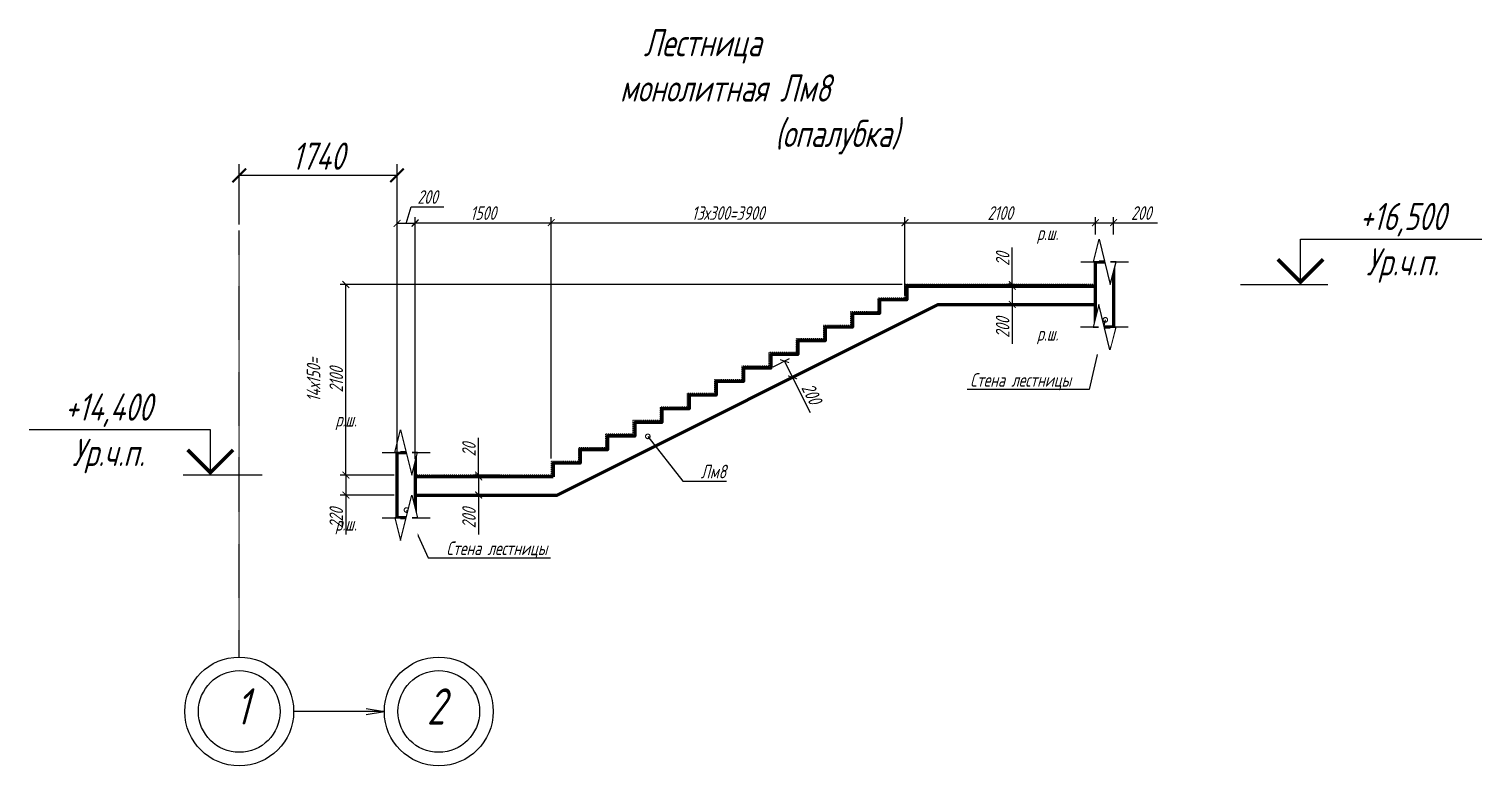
# Model space of a CAD drawing. Header units: millimetres. Extents: x 645 to 249636, y -127504 to 76561.
# Drawn here: x 111804 to 127822, y -24751 to -16630 of the extents above; entities that cross this region are included whole.
import ezdxf
from ezdxf import colors
from ezdxf.entities.mleader import LeaderData, LeaderLine
from ezdxf.enums import TextEntityAlignment as Align
from ezdxf.math import Vec2, Vec3

# ---------------------------------------------------------------- set-up
doc = ezdxf.new("R2010")
doc.units = ezdxf.units.MM
doc.linetypes.add('JIS_02_1.0', pattern=[2, 1, -1])
doc.linetypes.add('Штрихпунктирная', pattern=[11, 6, -2, 1, -2])
doc.layers.get('Defpoints').update_dxf_attribs({"color": 8})
for name, color, linetype, lineweight in [('Обозначение', 94, 'Continuous', 25), ('Обозначения @ 100', 82, 'Continuous', 25), ('Основная', 7, 'Continuous', 60)]:
    doc.layers.add(name, color=color, linetype=linetype, lineweight=lineweight)
doc.layers.add('пол', color=7, linetype='JIS_02_1.0')
doc.styles.get("Standard").update_dxf_attribs({"font": 'simplex.shx', "width": 0.7, "oblique": 15, "height": 3})
doc.dimstyles.new('Default', dxfattribs={"dimtxt": 3, "dimasz": 1.5, "dimexe": 1.25, "dimexo": 0.625, "dimtad": 1, "dimdec": 0, "dimtxsty": 'Standard', "dimblk": 'ARCHTICK', "dimcen": 2.5, "dimadec": 0, "dimazin": 0, "dimtfac": 1, "dimtdec": 0, "dimtmove": 0, "dimatfit": 3, "dimfxl": 1, "dimarcsym": 0})

# ---------------------------------------------------------------- blocks, each defined once
blk = doc.blocks.new('_ArchTick')
at = {"color": 0, "linetype": 'ByBlock', "const_width": 0.15}
blk.add_lwpolyline([(-0.5, -0.5), (0.5, 0.5)], dxfattribs=at)
blk = doc.blocks.new('*D87')
at = {"layer": 'Defpoints', "color": 0, "transparency": 16777216}
for p in [(115297, -19446), (121461, -19446), (115640, -21546)]:
    blk.add_point(p, dxfattribs=at)
at = {"layer": 'Обозначение', "color": 0, "lineweight": -2, "transparency": 16777216}
for p, q in [((121430, -19446), (115235, -19446)), ((115297, -21546), (115297, -19446)), ((115609, -21546), (115235, -21546))]:
    blk.add_line(p, q, dxfattribs=at)
at = {"layer": 'Обозначение', "color": 0, "lineweight": -2, "transparency": 16777216, "xscale": 75, "yscale": 75, "zscale": 75}
for p, rotation in [((115297, -19446), 90), ((115297, -21546), 270)]:
    blk.add_blockref('_ArchTick', p, dxfattribs=dict(at, rotation=rotation))
at = {"layer": 'Обозначение', "color": 0, "transparency": 16777216, "insert": (115066, -20496), "char_height": 150, "attachment_point": 5, "rotation": 90}
blk.add_mtext('14х150=\\P2100', dxfattribs=at)
blk = doc.blocks.new('*D84')
at = {"layer": 'Defpoints', "color": 0, "transparency": 16777216}
for p in [(117561, -18764), (117561, -21396), (116061, -21546)]:
    blk.add_point(p, dxfattribs=at)
at = {"layer": 'Обозначение', "color": 0, "lineweight": -2, "transparency": 16777216}
for p, q in [((116061, -21515), (116061, -18702)), ((117561, -21365), (117561, -18702)), ((116061, -18764), (117561, -18764))]:
    blk.add_line(p, q, dxfattribs=at)
at = {"layer": 'Обозначение', "color": 0, "lineweight": -2, "transparency": 16777216, "xscale": 75, "yscale": 75, "zscale": 75, "rotation": 180}
blk.add_blockref('_ArchTick', (116061, -18764), dxfattribs=at)
at = {"layer": 'Обозначение', "color": 0, "lineweight": -2, "transparency": 16777216, "xscale": 75, "yscale": 75, "zscale": 75}
blk.add_blockref('_ArchTick', (117561, -18764), dxfattribs=at)
at = {"layer": 'Обозначение', "color": 0, "transparency": 16777216, "insert": (116811, -18658), "char_height": 150, "attachment_point": 5}
blk.add_mtext('1500', dxfattribs=at)
blk = doc.blocks.new('*D81')
at = {"layer": 'Defpoints', "color": 0, "transparency": 16777216}
for p in [(121461, -18764), (121461, -19446), (117561, -21396)]:
    blk.add_point(p, dxfattribs=at)
at = {"layer": 'Обозначение', "color": 0, "lineweight": -2, "transparency": 16777216}
for p, q in [((117561, -21365), (117561, -18702)), ((121461, -19415), (121461, -18702)), ((117561, -18764), (121461, -18764))]:
    blk.add_line(p, q, dxfattribs=at)
at = {"layer": 'Обозначение', "color": 0, "lineweight": -2, "transparency": 16777216, "xscale": 75, "yscale": 75, "zscale": 75, "rotation": 180}
blk.add_blockref('_ArchTick', (117561, -18764), dxfattribs=at)
at = {"layer": 'Обозначение', "color": 0, "lineweight": -2, "transparency": 16777216, "xscale": 75, "yscale": 75, "zscale": 75}
blk.add_blockref('_ArchTick', (121461, -18764), dxfattribs=at)
at = {"layer": 'Обозначение', "color": 0, "transparency": 16777216, "insert": (119511, -18658), "char_height": 150, "attachment_point": 5}
blk.add_mtext('13х300=3900', dxfattribs=at)
blk = doc.blocks.new('*D80')
at = {"layer": 'Defpoints', "color": 0, "transparency": 16777216}
for p in [(123561, -18764), (121461, -19596), (123561, -19671)]:
    blk.add_point(p, dxfattribs=at)
at = {"layer": 'Обозначение', "color": 0, "lineweight": -2, "transparency": 16777216}
for p, q in [((121461, -19565), (121461, -18702)), ((123561, -19640), (123561, -18702)), ((121461, -18764), (123561, -18764))]:
    blk.add_line(p, q, dxfattribs=at)
at = {"layer": 'Обозначение', "color": 0, "lineweight": -2, "transparency": 16777216, "xscale": 75, "yscale": 75, "zscale": 75, "rotation": 180}
blk.add_blockref('_ArchTick', (121461, -18764), dxfattribs=at)
at = {"layer": 'Обозначение', "color": 0, "lineweight": -2, "transparency": 16777216, "xscale": 75, "yscale": 75, "zscale": 75}
blk.add_blockref('_ArchTick', (123561, -18764), dxfattribs=at)
at = {"layer": 'Обозначение', "color": 0, "transparency": 16777216, "insert": (122511, -18658), "char_height": 150, "attachment_point": 5}
blk.add_mtext('2100', dxfattribs=at)
blk = doc.blocks.new('_DotSmall')
at = {"color": 0, "linetype": 'ByBlock', "const_width": 0.5}
blk.add_lwpolyline([(-0.0625, 0, 1), (0.0625, 0, 1)], format="xyb", close=True, dxfattribs=at)
blk = doc.blocks.new('*U24')
at = {"color": 0, "linetype": 'ByBlock', "lineweight": -2}
blk.add_line((-3, 0), (-12.63, 0), dxfattribs=at)
blk.add_lwpolyline([(-9.63, 0), (-9.63, 5), (-29.63, 5)], dxfattribs=at)
at = {"color": 0, "linetype": 'ByBlock', "lineweight": -2, "const_width": 0.4}
blk.add_lwpolyline([(-7.13, 2.78), (-9.63, 0.28), (-12.13, 2.78)], dxfattribs=at)
at = {"color": 0, "linetype": 'ByBlock', "lineweight": -2, "oblique": 15}
for tag, p in [('ОТМЕТКА', (-20.88, 7.5)), ('НТЕКСТ', (-20.88, 2.5))]:
    blk.add_attdef(tag, text='', height=3, dxfattribs=at).set_placement(p, align=Align.MIDDLE_CENTER)
blk = doc.blocks.new('*U25')
at = {"color": 0, "linetype": 'ByBlock', "lineweight": -2}
blk.add_line((3, 0), (11.72, 0), dxfattribs=at)
blk.add_lwpolyline([(8.72, 0), (8.72, 5), (28.72, 5)], dxfattribs=at)
at = {"color": 0, "linetype": 'ByBlock', "lineweight": -2, "const_width": 0.4}
blk.add_lwpolyline([(6.22, 2.78), (8.72, 0.28), (11.22, 2.78)], dxfattribs=at)
at = {"color": 0, "linetype": 'ByBlock', "lineweight": -2, "oblique": 15}
for tag, p in [('ОТМЕТКА', (19.97, 7.5)), ('НТЕКСТ', (19.97, 2.5))]:
    blk.add_attdef(tag, text='', height=3, dxfattribs=at).set_placement(p, align=Align.MIDDLE_CENTER)
blk = doc.blocks.new('*D101')
at = {"layer": 'Defpoints', "color": 0, "transparency": 16777216}
for p in [(115861, -21546), (115297, -21766), (115861, -21766)]:
    blk.add_point(p, dxfattribs=at)
at = {"layer": 'Обозначение', "color": 0, "lineweight": -2, "transparency": 16777216}
for p, q in [((115830, -21546), (115235, -21546)), ((115297, -21546), (115297, -21766)), ((115830, -21766), (115235, -21766)), ((115297, -21766), (115297, -22201))]:
    blk.add_line(p, q, dxfattribs=at)
at = {"layer": 'Обозначение', "color": 0, "lineweight": -2, "transparency": 16777216, "xscale": 75, "yscale": 75, "zscale": 75}
for p, rotation in [((115297, -21546), 90), ((115297, -21766), 270)]:
    blk.add_blockref('_ArchTick', p, dxfattribs=dict(at, rotation=rotation))
at = {"layer": 'Обозначение', "color": 0, "transparency": 16777216, "insert": (115191, -22021), "char_height": 150, "attachment_point": 5, "rotation": 90}
blk.add_mtext('220', dxfattribs=at)
blk = doc.blocks.new('*D102')
at = {"layer": 'Defpoints', "color": 0, "transparency": 16777216}
for p in [(123761, -18764), (123561, -19196), (123761, -19196)]:
    blk.add_point(p, dxfattribs=at)
at = {"layer": 'Обозначение', "color": 0, "lineweight": -2, "transparency": 16777216}
for p, q in [((123561, -19165), (123561, -18702)), ((123761, -19165), (123761, -18702)), ((123561, -18764), (123761, -18764)), ((123761, -18764), (124246, -18764))]:
    blk.add_line(p, q, dxfattribs=at)
at = {"layer": 'Обозначение', "color": 0, "lineweight": -2, "transparency": 16777216, "xscale": 75, "yscale": 75, "zscale": 75, "rotation": 180}
blk.add_blockref('_ArchTick', (123561, -18764), dxfattribs=at)
at = {"layer": 'Обозначение', "color": 0, "lineweight": -2, "transparency": 16777216, "xscale": 75, "yscale": 75, "zscale": 75}
blk.add_blockref('_ArchTick', (123761, -18764), dxfattribs=at)
at = {"layer": 'Обозначение', "color": 0, "transparency": 16777216, "insert": (124066, -18658), "char_height": 150, "attachment_point": 5}
blk.add_mtext('200', dxfattribs=at)
blk = doc.blocks.new('*D103')
at = {"layer": 'Defpoints', "color": 0, "transparency": 16777216}
for p in [(116761, -21546), (117032, -21546), (117032, -21566)]:
    blk.add_point(p, dxfattribs=at)
at = {"layer": 'Обозначение', "color": 0, "lineweight": -2, "transparency": 16777216}
for p, q in [((116761, -21546), (116761, -21136)), ((117001, -21546), (116698, -21546)), ((117001, -21566), (116698, -21566)), ((116761, -21566), (116761, -21546)), ((116761, -21566), (116761, -21641))]:
    blk.add_line(p, q, dxfattribs=at)
at = {"layer": 'Обозначение', "color": 0, "lineweight": -2, "transparency": 16777216, "xscale": 75, "yscale": 75, "zscale": 75}
for p, rotation in [((116761, -21546), 270), ((116761, -21566), 90)]:
    blk.add_blockref('_ArchTick', p, dxfattribs=dict(at, rotation=rotation))
at = {"layer": 'Обозначение', "color": 0, "transparency": 16777216, "insert": (116654, -21266), "char_height": 150, "attachment_point": 5, "rotation": 90}
blk.add_mtext('20', dxfattribs=at)
blk = doc.blocks.new('*D104')
at = {"layer": 'Defpoints', "color": 0, "transparency": 16777216}
for p in [(116993, -21566), (116761, -21766), (116993, -21766)]:
    blk.add_point(p, dxfattribs=at)
at = {"layer": 'Обозначение', "color": 0, "lineweight": -2, "transparency": 16777216}
for p, q in [((116962, -21566), (116698, -21566)), ((116761, -21566), (116761, -21766)), ((116962, -21766), (116698, -21766)), ((116761, -21766), (116761, -22201))]:
    blk.add_line(p, q, dxfattribs=at)
at = {"layer": 'Обозначение', "color": 0, "lineweight": -2, "transparency": 16777216, "xscale": 75, "yscale": 75, "zscale": 75}
for p, rotation in [((116761, -21566), 90), ((116761, -21766), 270)]:
    blk.add_blockref('_ArchTick', p, dxfattribs=dict(at, rotation=rotation))
at = {"layer": 'Обозначение', "color": 0, "transparency": 16777216, "insert": (116654, -22021), "char_height": 150, "attachment_point": 5, "rotation": 90}
blk.add_mtext('200', dxfattribs=at)
blk = doc.blocks.new('*D105')
at = {"layer": 'Defpoints', "color": 0, "transparency": 16777216}
for p in [(122644, -19446), (122708, -19446), (122708, -19466)]:
    blk.add_point(p, dxfattribs=at)
at = {"layer": 'Обозначение', "color": 0, "lineweight": -2, "transparency": 16777216}
for p, q in [((122644, -19446), (122644, -19036)), ((122677, -19446), (122582, -19446)), ((122677, -19466), (122582, -19466)), ((122644, -19466), (122644, -19446)), ((122644, -19466), (122644, -19541))]:
    blk.add_line(p, q, dxfattribs=at)
at = {"layer": 'Обозначение', "color": 0, "lineweight": -2, "transparency": 16777216, "xscale": 75, "yscale": 75, "zscale": 75}
for p, rotation in [((122644, -19446), 270), ((122644, -19466), 90)]:
    blk.add_blockref('_ArchTick', p, dxfattribs=dict(at, rotation=rotation))
at = {"layer": 'Обозначение', "color": 0, "transparency": 16777216, "insert": (122538, -19166), "char_height": 150, "attachment_point": 5, "rotation": 90}
blk.add_mtext('20', dxfattribs=at)
blk = doc.blocks.new('*D106')
at = {"layer": 'Defpoints', "color": 0, "transparency": 16777216}
for p in [(122788, -19466), (122644, -19666), (122788, -19666)]:
    blk.add_point(p, dxfattribs=at)
at = {"layer": 'Обозначение', "color": 0, "lineweight": -2, "transparency": 16777216}
for p, q in [((122757, -19466), (122582, -19466)), ((122644, -19466), (122644, -19666)), ((122757, -19666), (122582, -19666)), ((122644, -19666), (122644, -20101))]:
    blk.add_line(p, q, dxfattribs=at)
at = {"layer": 'Обозначение', "color": 0, "lineweight": -2, "transparency": 16777216, "xscale": 75, "yscale": 75, "zscale": 75}
for p, rotation in [((122644, -19466), 90), ((122644, -19666), 270)]:
    blk.add_blockref('_ArchTick', p, dxfattribs=dict(at, rotation=rotation))
at = {"layer": 'Обозначение', "color": 0, "transparency": 16777216, "insert": (122538, -19921), "char_height": 150, "attachment_point": 5, "rotation": 90}
blk.add_mtext('200', dxfattribs=at)
blk = doc.blocks.new('*D107')
at = {"layer": 'Defpoints', "color": 0, "transparency": 16777216}
for p in [(119981, -20366), (120222, -20469), (120071, -20545)]:
    blk.add_point(p, dxfattribs=at)
at = {"layer": 'Обозначение', "color": 0, "lineweight": -2, "transparency": 16777216}
for p, q in [((120009, -20352), (120189, -20262)), ((120133, -20290), (120222, -20469)), ((120098, -20531), (120278, -20441)), ((120222, -20469), (120417, -20858))]:
    blk.add_line(p, q, dxfattribs=at)
at = {"layer": 'Обозначение', "color": 0, "lineweight": -2, "transparency": 16777216, "xscale": 75, "yscale": 75, "zscale": 75}
for p, rotation in [((120133, -20290), 116.5650511766972), ((120222, -20469), 296.5650511766972)]:
    blk.add_blockref('_ArchTick', p, dxfattribs=dict(at, rotation=rotation))
at = {"layer": 'Обозначение', "color": 0, "transparency": 16777216, "insert": (120432, -20649), "char_height": 150, "attachment_point": 5, "rotation": 296.5651}
blk.add_mtext('200', dxfattribs=at)
blk = doc.blocks.new('*U124')
at = {"color": 0, "linetype": 'ByBlock', "lineweight": -2}
for points in [[(0, 0.64), (-3, 0.64), (-3, 1.25), (0, 1.25)], [(0, -0.64), (-3, -0.64), (-3, -1.25), (0, -1.25)]]:
    blk.add_wipeout(points, dxfattribs=at)
blk.add_wipeout([(-3, -1.25), (0, -1.25), (-2.5, -0.62), (2.5, 0.62), (0, 1.25), (-3, 1.25)], dxfattribs=at)
at = {"color": 0, "linetype": 'ByBlock', "lineweight": -2, "ltscale": 100}
for points in [[(0, 1.25), (0, 0.64), (0, 2.64)], [(0, -1.25), (-2.5, -0.62), (2.5, 0.62), (0, 1.25)], [(0, -2.64), (0, -0.64), (0, -1.25)]]:
    blk.add_lwpolyline(points, dxfattribs=at)
blk = doc.blocks.new('_Open')
at = {"color": 0, "linetype": 'ByBlock', "lineweight": -2}
for p, q in [((-1, 0.167), (0, 0)), ((-1, -0.167), (0, 0)), ((0, 0), (-1, 0))]:
    blk.add_line(p, q, dxfattribs=at)
blk = doc.blocks.new('*D1006')
at = {"layer": 'Defpoints', "color": 0, "transparency": 16777216}
for p in [(114121, -18243), (114121, -18849), (115861, -19369)]:
    blk.add_point(p, dxfattribs=at)
at = {"layer": 'Обозначение', "color": 0, "lineweight": -2, "transparency": 16777216}
for p, q in [((114121, -18786), (114121, -18118)), ((115861, -18243), (114121, -18243)), ((115861, -19306), (115861, -18118))]:
    blk.add_line(p, q, dxfattribs=at)
at = {"layer": 'Обозначение', "color": 0, "lineweight": -2, "transparency": 16777216, "xscale": 150, "yscale": 150, "zscale": 150, "rotation": 180}
blk.add_blockref('_ArchTick', (114121, -18243), dxfattribs=at)
at = {"layer": 'Обозначение', "color": 0, "lineweight": -2, "transparency": 16777216, "xscale": 150, "yscale": 150, "zscale": 150}
blk.add_blockref('_ArchTick', (115861, -18243), dxfattribs=at)
at = {"layer": 'Обозначение', "color": 0, "transparency": 16777216, "insert": (114991, -18031), "char_height": 300, "attachment_point": 5}
blk.add_mtext('1740', dxfattribs=at)
blk = doc.blocks.new('*D1012')
at = {"layer": 'Defpoints', "color": 0, "transparency": 16777216}
for p in [(115861, -18772), (115861, -21316), (116061, -21402)]:
    blk.add_point(p, dxfattribs=at)
at = {"layer": 'Обозначение', "color": 0, "lineweight": -2, "transparency": 16777216}
for p, q in [((115861, -21285), (115861, -18710)), ((115961, -18772), (116017, -18588)), ((116017, -18588), (116377, -18588)), ((116061, -21371), (116061, -18710)), ((116061, -18772), (115861, -18772))]:
    blk.add_line(p, q, dxfattribs=at)
at = {"layer": 'Обозначение', "color": 0, "lineweight": -2, "transparency": 16777216, "xscale": 75, "yscale": 75, "zscale": 75, "rotation": 180}
blk.add_blockref('_ArchTick', (115861, -18772), dxfattribs=at)
at = {"layer": 'Обозначение', "color": 0, "lineweight": -2, "transparency": 16777216, "xscale": 75, "yscale": 75, "zscale": 75}
blk.add_blockref('_ArchTick', (116061, -18772), dxfattribs=at)
at = {"layer": 'Обозначение', "color": 0, "transparency": 16777216, "insert": (116197, -18481), "char_height": 150, "attachment_point": 5}
blk.add_mtext('200', dxfattribs=at)

msp = doc.modelspace()

# ---------------------------------------------------------------- linework, layer by layer
at = {"layer": 'Обозначение', "linetype": 'Штрихпунктирная', "ltscale": 0.5}
msp.add_line((114121.231, -23551.491), (114121.231, -18848.865), dxfattribs=at)
at = {"layer": 'Обозначение'}
for centre, radius in [((114121.231, -24151.491), 600), ((114121.231, -24151.491), 450), ((116321.231, -24151.491), 600), ((116321.231, -24151.491), 450)]:
    msp.add_circle(centre, radius, dxfattribs=at)
at = {"layer": 'Основная'}
for points in [[(123561.227, -19195.955), (123761.227, -19195.955), (123761.227, -19915.955), (123561.227, -19915.955)], [(115861.231, -21295.955), (116061.231, -21295.955), (116061.231, -22015.955), (115861.231, -22015.955)]]:
    msp.add_lwpolyline(points, close=True, dxfattribs=at)
at = {"layer": 'Основная', "color": 6, "ltscale": 5}
msp.add_lwpolyline([(117581.089, -21565.886), (116061.231, -21565.886), (116061.231, -21765.886), (117628.303, -21765.886), (121828.303, -19665.886), (123561.227, -19665.886), (123561.227, -19465.886), (121481.089, -19465.886), (121481.089, -19615.886), (121181.089, -19615.886), (121181.089, -19765.886), (120881.089, -19765.886), (120881.089, -19915.886), (120581.089, -19915.886), (120581.089, -20065.886), (120281.089, -20065.886), (120281.089, -20215.886), (119981.089, -20215.886), (119981.089, -20365.886), (119681.089, -20365.886), (119681.089, -20515.886), (119381.089, -20515.886), (119381.089, -20665.886), (119081.089, -20665.886), (119081.089, -20815.886), (118781.089, -20815.886), (118781.089, -20965.886), (118481.089, -20965.886), (118481.089, -21115.886), (118181.089, -21115.886), (118181.089, -21265.886), (117881.089, -21265.886), (117881.089, -21415.886), (117581.089, -21415.886)], close=True, dxfattribs=at)
at = {"layer": 'пол'}
for points in [[(123561.227, -19445.955), (121461.158, -19445.955), (121461.158, -19595.955), (121161.158, -19595.955), (121161.158, -19745.955), (120861.158, -19745.955), (120861.158, -19895.955), (120561.158, -19895.955), (120561.158, -20045.955), (120261.158, -20045.955), (120261.158, -20195.955), (119961.158, -20195.955), (119961.158, -20345.955), (119661.158, -20345.955), (119661.158, -20495.955), (119361.158, -20495.955), (119361.158, -20645.955), (119061.158, -20645.955), (119061.158, -20795.955), (118761.158, -20795.955), (118761.158, -20945.955), (118461.158, -20945.955), (118461.158, -21095.955), (118161.158, -21095.955), (118161.158, -21245.955), (117861.158, -21245.955), (117861.158, -21395.955), (117561.158, -21395.955), (117561.158, -21545.955), (116061.231, -21545.955)], [(121461.158, -19445.955), (123461.227, -19445.955)]]:
    msp.add_lwpolyline(points, dxfattribs=at)

# ---------------------------------------------------------------- block references
at = {"layer": 'Обозначение'}
ref = msp.add_blockref('*U24', (124859.11, -19445.953), dxfattribs=dict(at, xscale=-100, yscale=100, zscale=100))
ref.add_attrib('ОТМЕТКА', '+16,500', dxfattribs={"layer": '0', "color": 0, "linetype": 'ByBlock', "lineweight": -2, "height": 300, "oblique": 15, "width": 0.7}).set_placement((126947.377, -18695.953), align=Align.MIDDLE_CENTER)
ref.add_attrib('НТЕКСТ', 'Ур.ч.п.', dxfattribs={"layer": '0', "color": 0, "linetype": 'ByBlock', "lineweight": -2, "height": 300, "oblique": 15, "width": 0.7}).set_placement((126947.377, -19195.953), align=Align.MIDDLE_CENTER)
ref = msp.add_blockref('*U25', (114675.599, -21546.082), dxfattribs=dict(at, xscale=-100, yscale=100, zscale=100))
ref.add_attrib('ОТМЕТКА', '+14,400', dxfattribs={"layer": '0', "color": 0, "linetype": 'ByBlock', "lineweight": -2, "height": 300, "oblique": 15, "width": 0.7}).set_placement((112678.991, -20796.082), align=Align.MIDDLE_CENTER)
ref.add_attrib('НТЕКСТ', 'Ур.ч.п.', dxfattribs={"layer": '0', "color": 0, "linetype": 'ByBlock', "lineweight": -2, "height": 300, "oblique": 15, "width": 0.7}).set_placement((112678.991, -21296.082), align=Align.MIDDLE_CENTER)

# ---------------------------------------------------------------- texts
at = {"layer": 'Обозначение', "char_height": 150, "attachment_point": 1}
for s, insert, width in [('\\pi262.20611;{\\H2x;Лестница монолитная Лм8\\P\\pi1709.8618;(опалубка)}', (118317.984, -16629.868), 2546.65672), ('р.ш.', (122915.864, -18805.264), 243.6856), ('р.ш.', (122915.864, -19913.83), 243.6856), ('р.ш.', (115182.046, -20860.94), 243.6856), ('р.ш.', (115182.046, -22007.6), 243.6856)]:
    msp.add_mtext(s, dxfattribs=dict(at, insert=insert, width=width))
at = {"layer": 'Обозначение', "char_height": 400, "attachment_point": 1}
for s, insert in [('1', (114080.542, -23896.451)), ('2', (116189.063, -23896.451))]:
    msp.add_mtext_dynamic_manual_height_columns(s, width=1353.65837, gutter_width=1500, heights=[0], dxfattribs=dict(at, insert=insert))

# ---------------------------------------------------------------- dimensions: what is measured, and where the dimension line sits
at = {"layer": 'Обозначение'}
for base, p1, p2, picture, middle in [((114121.231, -18243.352), (115861.231, -19368.708), (114121.231, -18848.865), '*D1006', (114991.231, -18030.852)), ((123561.227, -18764.143), (121461.158, -19595.955), (123561.227, -19670.955), '*D80', (122511.193, -18657.893))]:
    dim = msp.add_linear_dim(base=base, p1=p1, p2=p2, dimstyle='Default', dxfattribs=at)
    dim.commit()
    dim.dimension.update_dxf_attribs({"geometry": picture, "text_midpoint": middle})
for base, p1, p2, picture, middle in [((117561.158, -18764.143), (116061.231, -21545.955), (117561.158, -21395.955), '*D84', (116811.195, -18764.143)), ((123761.227, -18764.143), (123561.227, -19195.955), (123761.227, -19195.955), '*D102', (124066.246, -18764.143))]:
    dim = msp.add_linear_dim(base=base, p1=p1, p2=p2, dimstyle='Default', dxfattribs=at)
    dim.commit()
    dim.dimension.update_dxf_attribs({"geometry": picture, "text_midpoint": middle, "dimtype": 160})
dim = msp.add_linear_dim(base=(121461.158, -18764.143), p1=(117561.158, -21395.955), p2=(121461.158, -19445.886), text='13х300=<>', dimstyle='Default', dxfattribs=at)
dim.commit()
dim.dimension.update_dxf_attribs({"geometry": '*D81', "text_midpoint": (119511.158, -18657.893)})
for base, p1, p2, picture, middle in [((122644.405, -19445.955), (122708.317, -19465.886), (122708.317, -19445.955), '*D105', (122538.155, -19165.936)), ((122644.405, -19665.886), (122788.208, -19465.886), (122788.208, -19665.886), '*D106', (122538.155, -19920.904)), ((116760.578, -21545.955), (117032.432, -21565.886), (117032.432, -21545.955), '*D103', (116654.328, -21265.936)), ((115297.006, -21765.955), (115861.231, -21545.955), (115861.231, -21765.955), '*D101', (115190.756, -22020.973)), ((116760.578, -21765.886), (116992.841, -21565.886), (116992.841, -21765.886), '*D104', (116654.328, -22020.904))]:
    dim = msp.add_linear_dim(base=base, p1=p1, p2=p2, angle=90, dimstyle='Default', dxfattribs=at)
    dim.commit()
    dim.dimension.update_dxf_attribs({"geometry": picture, "text_midpoint": middle})
dim = msp.add_linear_dim(base=(115297.006, -19445.886), p1=(115640.018, -21545.955), p2=(121461.158, -19445.886), angle=90, text='14х150=\\P<>', dimstyle='Default', dxfattribs=at)
dim.commit()
dim.dimension.update_dxf_attribs({"geometry": '*D87', "text_midpoint": (115065.756, -20495.92)})
dim = msp.add_aligned_dim(p1=(119981.089, -20365.886), p2=(120070.532, -20544.771), distance=169.819, dimstyle='Default', dxfattribs=at)
dim.commit()
dim.dimension.update_dxf_attribs({"geometry": '*D107', "text_midpoint": (120431.503, -20649.405)})

# ---------------------------------------------------------------- leaders
ml = msp.add_multileader_mtext('Standard', dxfattribs=at)
ml.set_content('Стена лестницы', color=256)
ml.set_leader_properties()
ml.set_arrow_properties(name='DOTSMALL')
ml.build(insert=Vec2(0, 0))
ml.multileader.update_dxf_attribs({"text_left_attachment_type": 6, "text_right_attachment_type": 6, "dogleg_length": 2, "arrow_head_size": 100, "scale": 50})
ctx = ml.context
ctx.base_point, ctx.scale, ctx.char_height, ctx.arrow_head_size, ctx.landing_gap_size, ctx.plane_origin = Vec3(121804.657, -20602.553), 50, 150, 100, 100, Vec3(123617.127, -20117.768)
ctx.left_attachment, ctx.right_attachment, ctx.text_align_type = 6, 6, 2
notes = []
notes.append((ctx, [(0, (1, 1, 0), (123491.882, -20602.553), (-1, 0), 100, [(0, [(123670.014, -19834.625)], 0, [])])]))
ctx.mtext.insert, ctx.mtext.alignment, ctx.mtext.flow_direction = Vec3(123291.882, -20422.553), 3, 5
ml = msp.add_multileader_mtext('Standard', dxfattribs=at)
ml.set_content('Лм8', color=256)
ml.set_leader_properties()
ml.set_arrow_properties(name='DOTSMALL')
ml.build(insert=Vec2(0, 0))
ml.multileader.update_dxf_attribs({"text_left_attachment_type": 6, "text_right_attachment_type": 6, "dogleg_length": 2, "arrow_head_size": 100, "scale": 50})
ctx = ml.context
ctx.base_point, ctx.scale, ctx.char_height, ctx.arrow_head_size, ctx.landing_gap_size, ctx.plane_origin = Vec3(119110.301, -21611.977), 50, 150, 100, 100, Vec3(118625.729, -21119.214)
ctx.left_attachment, ctx.right_attachment = 6, 6
notes.append((ctx, [(0, (1, 1, 0), (119010.301, -21611.977), (1, 0), 100, [(0, [(118625.729, -21119.214)], 0, [])])]))
ctx.mtext.insert, ctx.mtext.flow_direction = Vec3(119210.301, -21431.977), 5
ml = msp.add_multileader_mtext('Standard', dxfattribs=at)
ml.set_content('Стена лестницы', color=256)
ml.set_leader_properties()
ml.set_arrow_properties(name='DOTSMALL')
ml.build(insert=Vec2(0, 0))
ml.multileader.update_dxf_attribs({"text_left_attachment_type": 6, "text_right_attachment_type": 6, "dogleg_length": 2, "arrow_head_size": 100, "scale": 50})
ctx = ml.context
ctx.base_point, ctx.scale, ctx.char_height, ctx.arrow_head_size, ctx.landing_gap_size, ctx.plane_origin = Vec3(116304.774, -22458.175), 50, 150, 100, 100, Vec3(115949.511, -21955.755)
ctx.left_attachment, ctx.right_attachment = 6, 6
notes.append((ctx, [(1, (1, 1, 0), (116204.774, -22458.175), (1, 0), 100, [(0, [(115964.594, -21931.071)], 0, [])])]))
ctx.mtext.insert, ctx.mtext.flow_direction = Vec3(116404.774, -22278.175), 5
ml = msp.add_multileader_mtext('Standard', dxfattribs=at)
ml.set_content('', color=256)
ml.set_leader_properties()
ml.set_arrow_properties(name='OPEN')
ml.build(insert=Vec2(0, 0))
ml.multileader.update_dxf_attribs({"text_left_attachment_type": 6, "text_right_attachment_type": 6, "dogleg_length": 2, "arrow_head_size": 200, "scale": 100})
ctx = ml.context
ctx.base_point, ctx.scale, ctx.char_height, ctx.arrow_head_size, ctx.landing_gap_size, ctx.plane_origin = Vec3(114515.017, -24151.491), 100, 300, 200, 200, Vec3(115721.231, -24151.491)
ctx.left_attachment, ctx.right_attachment, ctx.text_align_type = 6, 6, 2
notes.append((ctx, [(0, (1, 1, 0), (115057.865, -24151.491), (-1, 0), 142.848, [(0, [(115721.231, -24151.491)], 0, [])])]))
ctx.mtext.insert, ctx.mtext.alignment, ctx.mtext.flow_direction = Vec3(114715.017, -23851.491), 3, 5
for ctx, leaders in notes:
    for number, flags, end, landing, length, lines in leaders:
        leader = LeaderData()
        leader.index, (leader.has_last_leader_line, leader.has_dogleg_vector, leader.attachment_direction) = number, flags
        leader.last_leader_point, leader.dogleg_vector, leader.dogleg_length = Vec3(end), Vec3(landing), length
        for number, points, colour, breaks in lines:
            line = LeaderLine()
            line.index, line.vertices, line.color, line.breaks = number, Vec3.list(points), colors.encode_raw_color(colour), breaks
            leader.lines.append(line)
        ctx.leaders.append(leader)

# ---------------------------------------------------------------- next in the draw order: block references
at = {"layer": 'Обозначения @ 100', "ltscale": 100, "yscale": 100, "zscale": 100}
for p, xscale, rotation in [((123662.906, -19195.955), 100, 270), ((123659.548, -19915.955), 100, 90.00000000000001), ((115962.91, -21295.955), 100, 270), ((115962.91, -22015.955), -100, 270)]:
    msp.add_blockref('*U124', p, dxfattribs=dict(at, xscale=xscale, rotation=rotation))

# ---------------------------------------------------------------- next in the draw order: dimensions: what is measured, and where the dimension line sits
at = {"layer": 'Обозначение'}
dim = msp.add_linear_dim(base=(115861.231, -18772.087), p1=(116061.231, -21401.896), p2=(115861.231, -21316.184), dimstyle='Default', override={"dimtmove": 1}, dxfattribs=at)
dim.commit()
dim.dimension.update_dxf_attribs({"geometry": '*D1012', "text_midpoint": (116047.794, -18481.462)})

doc.saveas('drawing.dxf')
